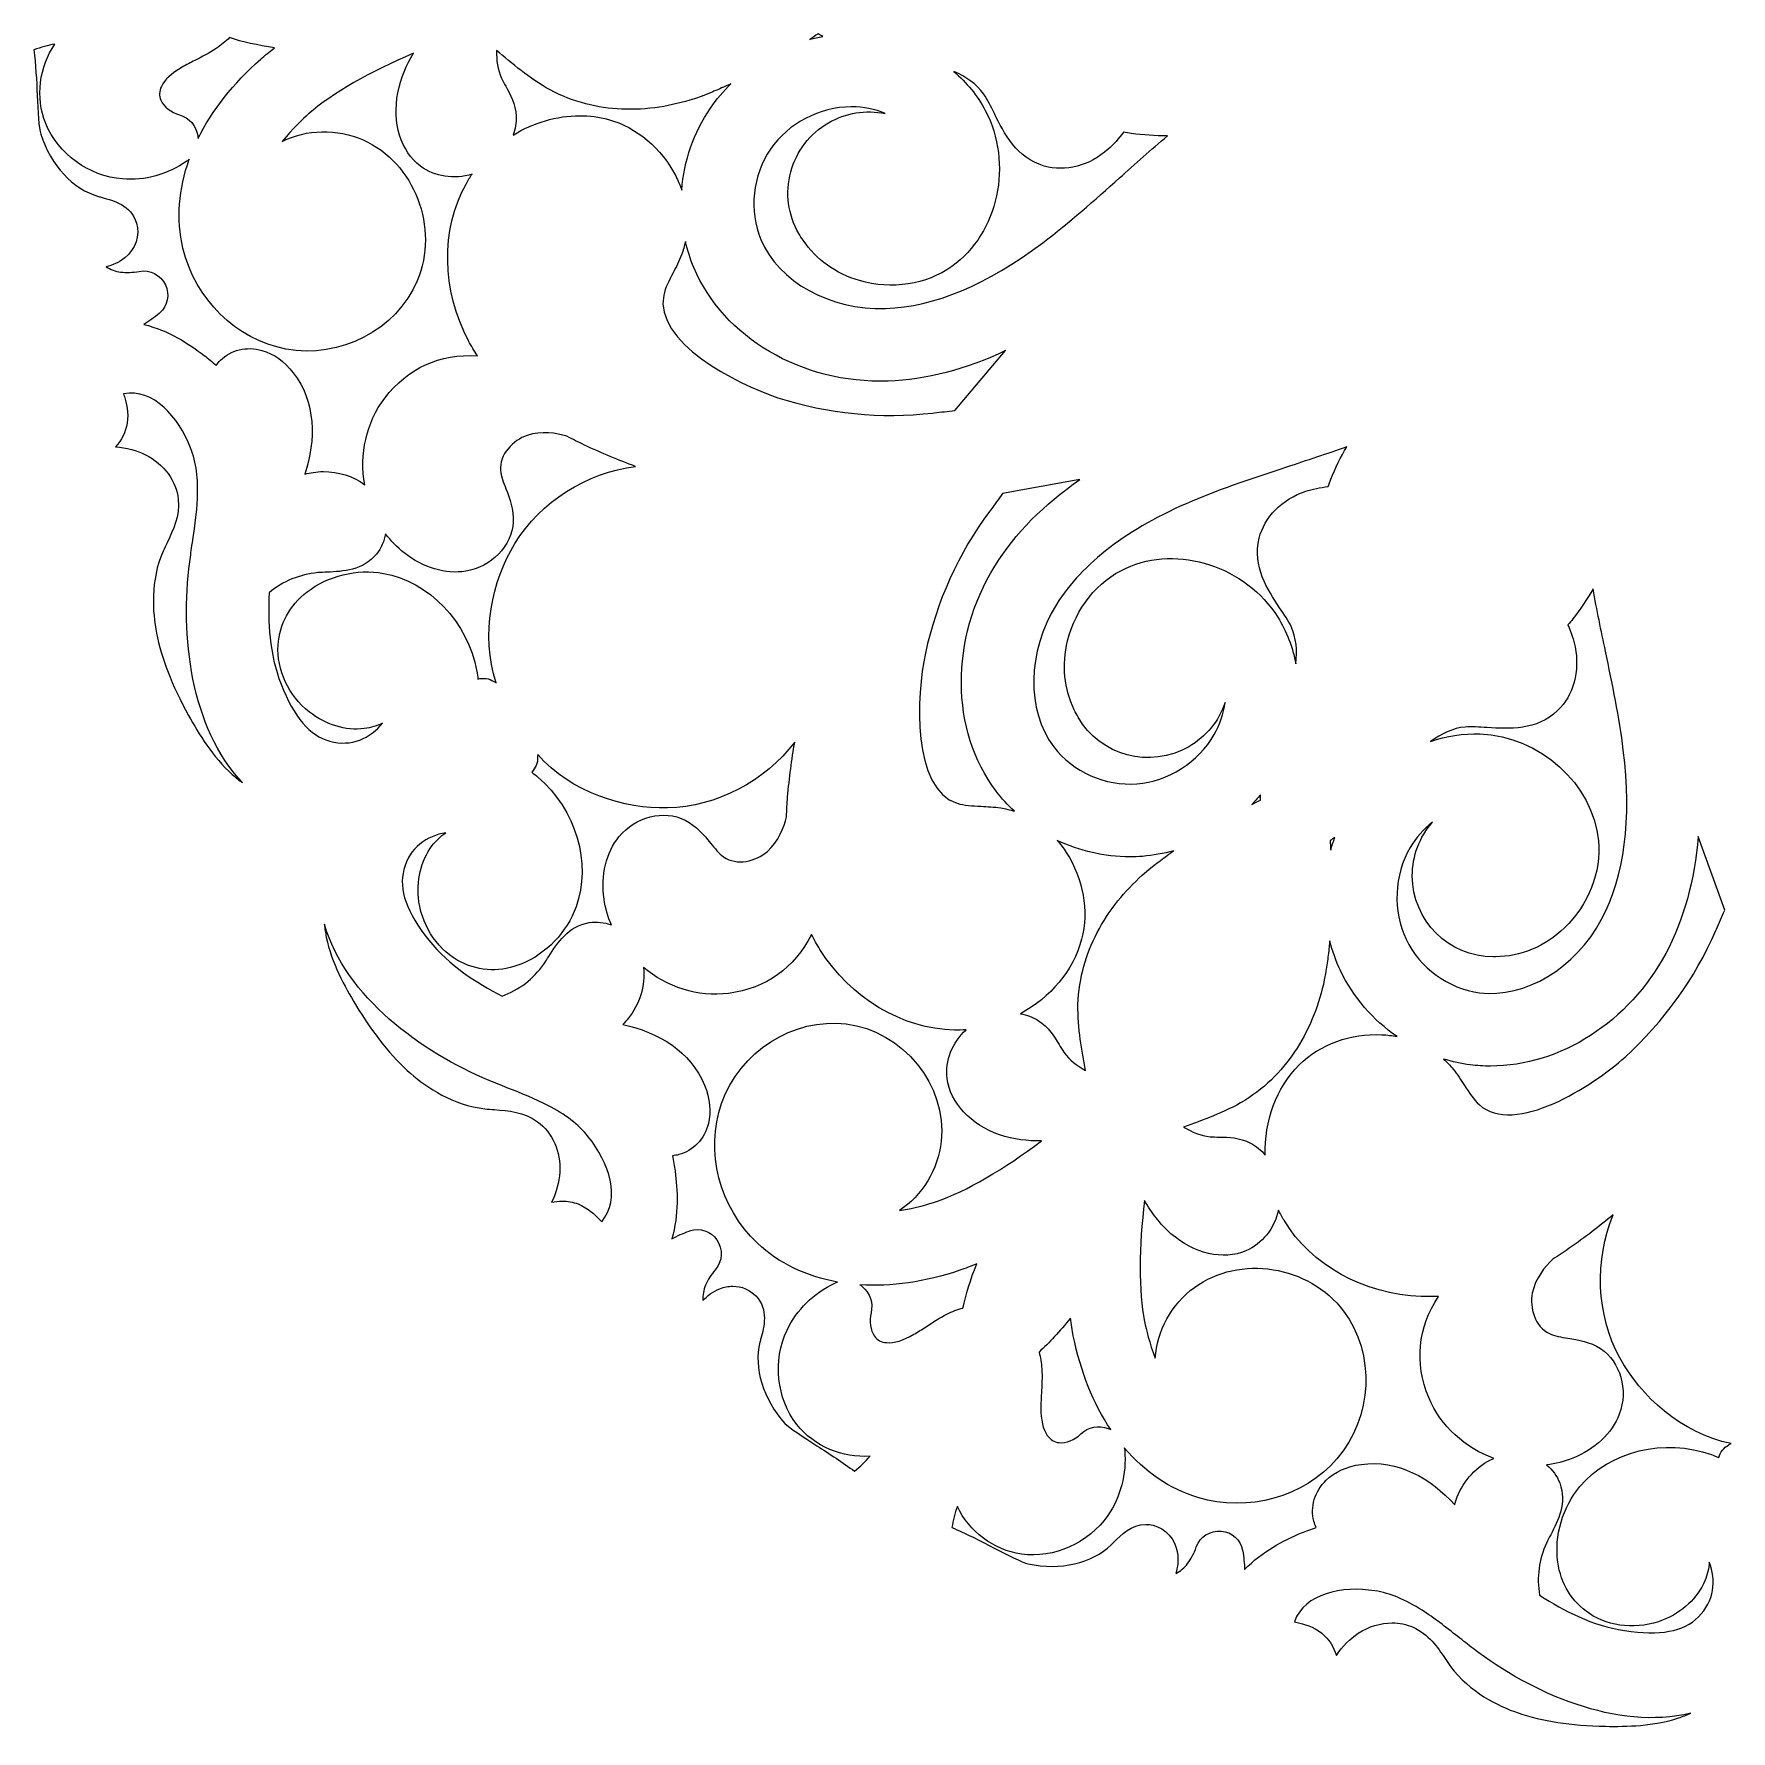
# Model space of a CAD drawing. Header units: inches. Extents: x -4 to 3121, y -2839 to 0.
# Drawn here: x 131.9 to 470.7, y -1914.1 to -1575.3 of the extents above; entities that cross this region are included whole.
import ezdxf

# ---------------------------------------------------------------- set-up
doc = ezdxf.new("R2010")
doc.units = ezdxf.units.IN
doc.header["$MEASUREMENT"] = 0
doc.layers.add('2', color=7, linetype='Continuous')

msp = doc.modelspace()

# ---------------------------------------------------------------- linework, layer by layer
at = {"layer": '2', "lineweight": 0}
for points, knots in [([(288.47, -1575.3), (288.79, -1575.49), (289.11, -1575.66), (289.43, -1575.83), (288.55, -1575.99), (287.67, -1576.17), (286.81, -1576.39), (287.36, -1576.03), (287.92, -1575.67), (288.47, -1575.3)], [0, 0, 0, 0, 1, 1, 1, 2, 2, 2, 3, 3, 3, 3]), ([(156.94, -1631.08), (156.96, -1631.07), (157.01, -1631.02), (157.02, -1631.01), (158.65, -1629.6), (159.11, -1627.34), (158.18, -1625.39), (157.23, -1623.4), (155.14, -1622.32), (152.97, -1622.69), (151.58, -1622.93), (150.36, -1622.98), (149.24, -1622.84), (148.24, -1622.71), (147.2, -1622.33), (146.33, -1621.77), (147.59, -1621.49), (148.87, -1620.96), (150.05, -1620.02), (152.23, -1618.28), (153.15, -1615.55), (152.4, -1613.05), (151.33, -1609.47), (147.85, -1608.55), (145.54, -1607.94), (145.3, -1607.87), (145.06, -1607.81), (144.82, -1607.74), (139.73, -1606.31), (135.3, -1601.54), (133.28, -1595.31), (132.92, -1594.21), (132.75, -1590.68), (132.6, -1587.57), (132.45, -1584.6), (132.29, -1581.31), (131.94, -1578.49), (133.33, -1577.96), (134.73, -1577.57), (136.12, -1577.33), (133.01, -1581.81), (132.19, -1587.97), (134.28, -1593.17), (136.73, -1599.24), (142.89, -1603.69), (149.61, -1604.25), (154.06, -1604.63), (158.63, -1603.35), (162.49, -1600.69), (162.65, -1600.58), (162.8, -1600.46), (162.94, -1600.33), (160.81, -1606.28), (160.33, -1612.32), (161.67, -1618.04), (164.07, -1628.23), (172.33, -1636.33), (182.23, -1638.2), (193, -1640.24), (204.28, -1634.39), (208.44, -1624.6), (212.91, -1614.09), (207.88, -1600.95), (197.67, -1596.47), (192.43, -1594.16), (186.33, -1594.3), (181.49, -1596.77), (183.55, -1594.21), (185.61, -1592.27), (186.77, -1591.26), (191.36, -1587.22), (199.24, -1582.71), (207.71, -1579.17), (206.34, -1581.46), (205.17, -1584.11), (204.59, -1587.04), (203.42, -1593), (205.19, -1598.76), (209.11, -1601.71), (211.94, -1603.83), (215.82, -1604.39), (219.41, -1603.28), (218.98, -1603.91), (218.57, -1604.58), (218.19, -1605.26), (213.14, -1614.4), (213.34, -1626.39), (218.71, -1636.57), (219.24, -1637.58), (219.83, -1638.57), (220.46, -1639.55), (212.91, -1639.12), (206.62, -1641.96), (201.98, -1647.98), (198.2, -1652.9), (196.93, -1659.29), (197.96, -1665.28), (195.61, -1663.51), (192.62, -1662.66), (189.76, -1662.66), (189.05, -1662.66), (188.35, -1662.71), (187.66, -1662.82), (187.12, -1662.9), (186.58, -1663.01), (186.04, -1663.15), (188.26, -1656.36), (188.21, -1648.73), (183.71, -1642.94), (181.95, -1640.68), (179.79, -1639.13), (177.45, -1638.47), (174.43, -1637.61), (171.17, -1638.39), (169.16, -1640.45), (168.84, -1640.78), (168.56, -1641.12), (168.31, -1641.48), (167.54, -1640.77), (166.74, -1640.1), (165.91, -1639.47), (162.92, -1637.2), (158.8, -1634.46), (153.87, -1633.3), (154.96, -1632.63), (155.98, -1631.89), (156.94, -1631.08)], [0, 0, 0, 0, 1, 1, 1, 2, 2, 2, 3, 3, 3, 4, 4, 4, 5, 5, 5, 6, 6, 6, 7, 7, 7, 8, 8, 8, 9, 9, 9, 10, 10, 10, 11, 11, 11, 12, 12, 12, 13, 13, 13, 14, 14, 14, 15, 15, 15, 16, 16, 16, 17, 17, 17, 18, 18, 18, 19, 19, 19, 20, 20, 20, 21, 21, 21, 22, 22, 22, 23, 23, 23, 24, 24, 24, 25, 25, 25, 26, 26, 26, 27, 27, 27, 28, 28, 28, 29, 29, 29, 30, 30, 30, 31, 31, 31, 32, 32, 32, 33, 33, 33, 34, 34, 34, 35, 35, 35, 36, 36, 36, 37, 37, 37, 38, 38, 38, 39, 39, 39, 40, 40, 40, 41, 41, 41, 42, 42, 42, 42]), ([(160.99, -1591.47), (159.33, -1590.99), (157.88, -1589.84), (157.3, -1588.55), (156.89, -1587.64), (156.92, -1586.74), (157.38, -1585.78), (158.04, -1584.41), (159.4, -1583.14), (161.54, -1581.91), (162.35, -1581.45), (163.19, -1581.02), (164.07, -1580.58), (165.48, -1579.87), (166.92, -1579.14), (168.32, -1578.21), (169.32, -1577.54), (170.21, -1576.82), (170.97, -1576.04), (173.57, -1576.89), (176.62, -1577.58), (179.98, -1578.08), (178.98, -1578.84), (178.05, -1579.6), (177.2, -1580.35), (171.68, -1585.19), (167.47, -1590.59), (164.71, -1596.18), (164.7, -1595.99), (164.68, -1595.8), (164.65, -1595.6), (164.33, -1593.62), (162.92, -1592.03), (160.99, -1591.47)], [0, 0, 0, 0, 1, 1, 1, 2, 2, 2, 3, 3, 3, 4, 4, 4, 5, 5, 5, 6, 6, 6, 7, 7, 7, 8, 8, 8, 9, 9, 9, 10, 10, 10, 11, 11, 11, 11]), ([(226.11, -1585.73), (225.8, -1585.17), (225.5, -1584.63), (225.27, -1584.11), (224.49, -1582.41), (224.23, -1580.6), (224.3, -1578.59), (225.85, -1579.91), (227.46, -1581.26), (229.2, -1582.62), (230.99, -1583.96), (232.77, -1585.27), (234.98, -1586.49), (237.34, -1587.72), (239.75, -1588.66), (242.14, -1589.26), (246.73, -1590.45), (251.67, -1590.67), (256.83, -1589.89), (259.11, -1589.55), (261.43, -1588.99), (263.77, -1588.23), (263.77, -1588.23), (265.31, -1587.69), (265.31, -1587.69), (265.35, -1587.68), (265.4, -1587.66), (265.44, -1587.65), (265.44, -1587.65), (266.97, -1587.04), (266.97, -1587.04), (267.9, -1586.66), (268.98, -1586.21), (269.99, -1585.75), (270.35, -1585.58), (270.7, -1585.42), (271.06, -1585.25), (269.56, -1586.73), (268.19, -1588.35), (266.99, -1590.1), (263.64, -1594.98), (261.7, -1600.67), (261.24, -1606.46), (260.92, -1605.51), (260.52, -1604.57), (260.05, -1603.65), (257.24, -1598.11), (252.21, -1593.9), (246.61, -1592.37), (244.73, -1591.86), (242.81, -1591.62), (240.88, -1591.62), (236.28, -1591.62), (231.65, -1593), (227.61, -1595.48), (228.03, -1594.29), (228.25, -1593.03), (228.19, -1591.74), (228.08, -1589.27), (227.04, -1587.39), (226.11, -1585.73)], [0, 0, 0, 0, 1, 1, 1, 2, 2, 2, 3, 3, 3, 4, 4, 4, 5, 5, 5, 6, 6, 6, 7, 7, 7, 8, 8, 8, 9, 9, 9, 10, 10, 10, 11, 11, 11, 12, 12, 12, 13, 13, 13, 14, 14, 14, 15, 15, 15, 16, 16, 16, 17, 17, 17, 18, 18, 18, 19, 19, 19, 20, 20, 20, 20]), ([(301.96, -1630.1), (290.84, -1630.46), (280.59, -1624.79), (277.05, -1616.34), (274.65, -1610.58), (275.39, -1603.5), (278.96, -1598.3), (282.48, -1593.16), (288.81, -1589.85), (295.1, -1589.85), (295.14, -1589.85), (295.17, -1589.85), (295.21, -1589.85), (297.53, -1589.86), (299.8, -1590.33), (301.84, -1591.18), (297.97, -1590.4), (294, -1591.04), (290.56, -1593.03), (286.81, -1595.2), (284.13, -1598.69), (283.01, -1602.86), (281.89, -1607.04), (282.47, -1611.4), (284.63, -1615.15), (284.9, -1615.61), (285.19, -1616.07), (285.5, -1616.5), (288.06, -1620.32), (292.05, -1623.18), (296.74, -1624.55), (303.16, -1626.42), (310.05, -1625.36), (315.18, -1621.71), (324.46, -1615.12), (327.45, -1601.15), (321.84, -1590.57), (320.27, -1587.61), (318.13, -1584.99), (315.57, -1582.79), (318.02, -1583.87), (320.14, -1585.31), (321.55, -1587.34), (322.29, -1588.4), (322.96, -1589.76), (323.67, -1591.21), (325.62, -1595.14), (328.03, -1600.03), (333.63, -1601.67), (337.79, -1602.89), (342.68, -1601.61), (346.39, -1598.32), (347.47, -1597.36), (348.47, -1596.25), (349.46, -1594.89), (349.96, -1595), (350.48, -1595.1), (350.99, -1595.17), (353.38, -1595.5), (355.78, -1595.66), (358.21, -1595.66), (354.92, -1598.42), (351.75, -1601.26), (348.63, -1604.05), (343.7, -1608.46), (338.6, -1613.02), (333.35, -1616.97), (322.23, -1625.36), (311.66, -1629.78), (301.96, -1630.1)], [0, 0, 0, 0, 1, 1, 1, 2, 2, 2, 3, 3, 3, 4, 4, 4, 5, 5, 5, 6, 6, 6, 7, 7, 7, 8, 8, 8, 9, 9, 9, 10, 10, 10, 11, 11, 11, 12, 12, 12, 13, 13, 13, 14, 14, 14, 15, 15, 15, 16, 16, 16, 17, 17, 17, 18, 18, 18, 19, 19, 19, 20, 20, 20, 21, 21, 21, 22, 22, 22, 23, 23, 23, 23]), ([(302.44, -1644.6), (310.07, -1644.35), (317.92, -1642.31), (325.9, -1638.52), (325.9, -1638.52), (315.78, -1650.5), (315.78, -1650.5), (314.37, -1650.62), (313, -1650.78), (311.66, -1650.94), (311.66, -1650.94), (311.37, -1650.97), (311.37, -1650.97), (301.04, -1652.17), (290.36, -1651.11), (280.46, -1647.91), (272.17, -1645.23), (255.68, -1636.69), (257.67, -1627.43), (257.97, -1625.99), (258.72, -1624.54), (259.52, -1623.01), (260.11, -1621.87), (260.72, -1620.69), (261.21, -1619.41), (261.54, -1618.54), (261.8, -1617.64), (261.99, -1616.72), (262.4, -1618.5), (262.96, -1620.24), (263.67, -1621.93), (269.51, -1635.91), (285.21, -1645.17), (302.44, -1644.6)], [0, 0, 0, 0, 1, 1, 1, 2, 2, 2, 3, 3, 3, 4, 4, 4, 5, 5, 5, 6, 6, 6, 7, 7, 7, 8, 8, 8, 9, 9, 9, 10, 10, 10, 11, 11, 11, 11]), ([(157.71, -1678.57), (157.96, -1678), (158.24, -1677.43), (158.51, -1676.86), (159.72, -1674.36), (161.08, -1671.53), (160.74, -1668.2), (160.36, -1664.54), (157.86, -1661.14), (154.21, -1659.31), (152.46, -1658.42), (150.45, -1657.89), (148.21, -1657.72), (149.44, -1656.41), (150.28, -1654.76), (150.55, -1652.99), (150.89, -1650.85), (150.37, -1649), (149.99, -1647.65), (149.94, -1647.48), (149.89, -1647.29), (149.84, -1647.11), (155.76, -1646.05), (160.81, -1651.73), (163.21, -1657.94), (164.32, -1660.81), (164.77, -1664.11), (164.57, -1668.06), (164.44, -1670.87), (164.02, -1673.79), (163.57, -1676.88), (163.57, -1676.88), (163.55, -1677.03), (163.55, -1677.03), (163.37, -1678.24), (163.2, -1679.45), (163.04, -1680.68), (161.14, -1695.24), (163.15, -1713.82), (173.58, -1724.75), (172.88, -1724.25), (172.2, -1723.71), (171.54, -1723.13), (167.64, -1719.65), (164.83, -1715), (162.82, -1711.34), (159.42, -1705.16), (157.39, -1699.94), (156.41, -1694.92), (155.59, -1690.71), (155.15, -1684.45), (157.71, -1678.57)], [0, 0, 0, 0, 1, 1, 1, 2, 2, 2, 3, 3, 3, 4, 4, 4, 5, 5, 5, 6, 6, 6, 7, 7, 7, 8, 8, 8, 9, 9, 9, 10, 10, 10, 11, 11, 11, 12, 12, 12, 13, 13, 13, 14, 14, 14, 15, 15, 15, 16, 16, 16, 17, 17, 17, 17]), ([(202.12, -1675.06), (203.19, -1676.49), (204.44, -1677.78), (205.86, -1678.9), (209.65, -1681.87), (214.12, -1683.2), (218.14, -1682.56), (223.25, -1681.73), (227.32, -1677.52), (227.6, -1672.76), (227.74, -1670.25), (226.9, -1668.05), (226.16, -1666.11), (225.66, -1664.81), (225.19, -1663.58), (225.09, -1662.45), (224.8, -1659.27), (227.57, -1656.39), (230.4, -1655.43), (233.25, -1654.48), (236.23, -1654.97), (238.31, -1655.59), (239.48, -1656.23), (240.66, -1656.82), (241.82, -1657.36), (245.32, -1658.99), (248.72, -1660.4), (252.02, -1661.62), (242.27, -1662.89), (233.1, -1668.62), (227.95, -1677.03), (223.43, -1684.4), (220.99, -1695.2), (224.24, -1704.83), (224.06, -1704.74), (223.89, -1704.64), (223.73, -1704.54), (222.79, -1703.95), (221.65, -1703.82), (220.58, -1704.08), (220.52, -1703.56), (220.44, -1703.05), (220.35, -1702.54), (218.52, -1692.68), (210.86, -1684.64), (201.71, -1682.98), (196.44, -1682.03), (190.59, -1683.45), (186.45, -1686.69), (182.96, -1689.41), (180.96, -1693.08), (180.68, -1697.29), (180.36, -1702.23), (182.75, -1707.35), (186.93, -1710.66), (190.13, -1713.2), (194.21, -1714.44), (197.88, -1713.98), (199.18, -1713.81), (200.41, -1713.45), (201.53, -1712.9), (199.09, -1715.87), (195.34, -1717.68), (190.98, -1716.48), (186.95, -1715.36), (183.86, -1711.74), (181.26, -1705.09), (178.86, -1698.96), (178.66, -1692.73), (178.9, -1686.85), (181.64, -1684.56), (185.04, -1683.15), (188.6, -1682.84), (189.21, -1682.79), (189.83, -1682.76), (190.45, -1682.74), (193.63, -1682.6), (197.59, -1682.42), (200.3, -1679.12), (201.26, -1677.96), (201.87, -1676.55), (202.12, -1675.06)], [0, 0, 0, 0, 1, 1, 1, 2, 2, 2, 3, 3, 3, 4, 4, 4, 5, 5, 5, 6, 6, 6, 7, 7, 7, 8, 8, 8, 9, 9, 9, 10, 10, 10, 11, 11, 11, 12, 12, 12, 13, 13, 13, 14, 14, 14, 15, 15, 15, 16, 16, 16, 17, 17, 17, 18, 18, 18, 19, 19, 19, 20, 20, 20, 21, 21, 21, 22, 22, 22, 23, 23, 23, 24, 24, 24, 25, 25, 25, 26, 26, 26, 27, 27, 27, 27]), ([(376.53, -1675.97), (375.15, -1681.64), (378.18, -1686.18), (380.61, -1689.83), (381.5, -1691.16), (382.35, -1692.42), (382.9, -1693.6), (383.95, -1695.83), (384.14, -1698.39), (383.85, -1701.05), (383.22, -1697.73), (382.02, -1694.57), (380.24, -1691.73), (373.89, -1681.59), (360.3, -1677.19), (349.95, -1681.93), (344.23, -1684.54), (339.86, -1689.98), (338.27, -1696.48), (337.11, -1701.23), (337.59, -1706.11), (339.62, -1710.24), (339.84, -1710.72), (340.09, -1711.2), (340.36, -1711.67), (344.82, -1719.4), (354.74, -1722.05), (362.47, -1717.59), (365.92, -1715.6), (368.46, -1712.49), (369.72, -1708.75), (369.43, -1710.94), (368.71, -1713.14), (367.56, -1715.15), (364.42, -1720.65), (358.35, -1724.52), (352.1, -1725), (345.83, -1725.49), (339.33, -1722.61), (335.54, -1717.64), (329.97, -1710.33), (330.19, -1698.63), (336.07, -1689.19), (341.2, -1680.94), (350.31, -1674), (363.13, -1668.56), (369.22, -1665.98), (375.72, -1663.85), (382.01, -1661.78), (385.95, -1660.48), (389.99, -1659.15), (394.02, -1657.69), (392.81, -1659.78), (391.75, -1661.95), (390.84, -1664.19), (390.64, -1664.66), (390.47, -1665.15), (390.31, -1665.65), (388.65, -1665.83), (387.18, -1666.14), (385.81, -1666.59), (381.11, -1668.16), (377.55, -1671.76), (376.53, -1675.97)], [0, 0, 0, 0, 1, 1, 1, 2, 2, 2, 3, 3, 3, 4, 4, 4, 5, 5, 5, 6, 6, 6, 7, 7, 7, 8, 8, 8, 9, 9, 9, 10, 10, 10, 11, 11, 11, 12, 12, 12, 13, 13, 13, 14, 14, 14, 15, 15, 15, 16, 16, 16, 17, 17, 17, 18, 18, 18, 19, 19, 19, 20, 20, 20, 21, 21, 21, 21]), ([(324.96, -1729.82), (323.59, -1729.6), (322.27, -1729.54), (320.99, -1729.48), (319.27, -1729.41), (317.64, -1729.33), (316.24, -1728.88), (307.22, -1725.97), (308.07, -1707.42), (309.9, -1698.9), (312.08, -1688.73), (316.5, -1678.95), (322.7, -1670.6), (322.7, -1670.6), (322.89, -1670.35), (322.89, -1670.35), (323.69, -1669.27), (324.51, -1668.17), (325.31, -1667.02), (325.31, -1667.02), (340.75, -1664.24), (340.75, -1664.24), (333.48, -1669.26), (327.79, -1675.03), (323.75, -1681.52), (314.76, -1695.96), (314.86, -1714.43), (324, -1726.43), (325.11, -1727.89), (326.34, -1729.24), (327.67, -1730.48), (326.78, -1730.19), (325.87, -1729.97), (324.96, -1729.82)], [0, 0, 0, 0, 1, 1, 1, 2, 2, 2, 3, 3, 3, 4, 4, 4, 5, 5, 5, 6, 6, 6, 7, 7, 7, 8, 8, 8, 9, 9, 9, 10, 10, 10, 11, 11, 11, 11]), ([(406.66, -1737.73), (407.82, -1735.73), (409.37, -1734), (411.12, -1732.66), (408.51, -1735.62), (407.09, -1739.37), (407.09, -1743.35), (407.09, -1752.28), (414.35, -1759.54), (423.28, -1759.54), (423.42, -1759.54), (423.56, -1759.53), (423.66, -1759.52), (423.67, -1759.52), (423.68, -1759.52), (423.68, -1759.52), (428.69, -1759.52), (433.59, -1757.47), (437.47, -1753.75), (442.3, -1749.12), (444.83, -1742.63), (444.24, -1736.36), (443.16, -1725.03), (432.56, -1715.46), (420.6, -1715.03), (417.26, -1714.91), (413.92, -1715.44), (410.74, -1716.55), (412.89, -1714.98), (415.2, -1713.87), (417.66, -1713.66), (418.94, -1713.55), (420.45, -1713.65), (422.06, -1713.76), (426.44, -1714.04), (431.88, -1714.39), (436.1, -1710.37), (439.24, -1707.37), (440.58, -1702.49), (439.58, -1697.64), (439.29, -1696.22), (438.83, -1694.8), (438.14, -1693.27), (438.5, -1692.89), (438.84, -1692.49), (439.15, -1692.08), (440.63, -1690.18), (441.98, -1688.17), (443.18, -1686.07), (443.93, -1690.28), (444.8, -1694.45), (445.66, -1698.53), (447.01, -1705.02), (448.41, -1711.73), (449.22, -1718.26), (450.92, -1732.09), (449.46, -1743.44), (444.89, -1752.01), (439.65, -1761.82), (429.63, -1767.86), (420.52, -1766.7), (414.33, -1765.9), (408.57, -1761.72), (405.85, -1756.03), (403.15, -1750.38), (403.46, -1743.19), (406.66, -1737.73)], [0, 0, 0, 0, 1, 1, 1, 2, 2, 2, 3, 3, 3, 4, 4, 4, 5, 5, 5, 6, 6, 6, 7, 7, 7, 8, 8, 8, 9, 9, 9, 10, 10, 10, 11, 11, 11, 12, 12, 12, 13, 13, 13, 14, 14, 14, 15, 15, 15, 16, 16, 16, 17, 17, 17, 18, 18, 18, 19, 19, 19, 20, 20, 20, 21, 21, 21, 22, 22, 22, 22]), ([(245.76, -1748), (246.02, -1749.8), (246.51, -1751.53), (247.21, -1753.17), (245.8, -1752.64), (244.28, -1752.47), (242.79, -1752.71), (238.58, -1753.41), (236.45, -1756.75), (234.73, -1759.44), (234.4, -1759.96), (234.07, -1760.48), (233.72, -1760.98), (231.67, -1763.92), (228.75, -1766.16), (225.4, -1767.38), (220.18, -1764.65), (214.89, -1761.36), (210.78, -1756.22), (206.32, -1750.64), (204.73, -1746.15), (205.78, -1742.1), (206.91, -1737.73), (210.36, -1735.38), (214.16, -1734.76), (213.11, -1735.46), (212.18, -1736.34), (211.39, -1737.38), (209.16, -1740.31), (208.19, -1744.47), (208.79, -1748.52), (209.57, -1753.8), (212.81, -1758.43), (217.24, -1760.61), (221.03, -1762.48), (225.2, -1762.59), (229.31, -1760.93), (234.19, -1758.95), (238.34, -1754.6), (240.15, -1749.56), (243.29, -1740.81), (240.16, -1730.15), (232.53, -1723.64), (232.14, -1723.3), (231.73, -1722.98), (231.31, -1722.67), (232.07, -1721.88), (232.53, -1720.83), (232.49, -1719.72), (232.48, -1719.53), (232.49, -1719.33), (232.5, -1719.13), (239.21, -1726.76), (249.77, -1730.02), (258.43, -1729.82), (268.28, -1729.56), (277.83, -1724.48), (283.81, -1716.67), (283.21, -1720.14), (282.74, -1723.79), (282.39, -1727.63), (282.28, -1728.9), (282.2, -1730.22), (282.17, -1731.56), (281.67, -1733.68), (280.6, -1736.5), (278.35, -1738.49), (276.11, -1740.47), (272.23, -1741.42), (269.62, -1739.58), (268.7, -1738.93), (267.87, -1737.9), (266.99, -1736.82), (265.68, -1735.21), (264.19, -1733.38), (261.94, -1732.25), (257.68, -1730.11), (252, -1731.53), (248.73, -1735.55), (246.17, -1738.71), (245.08, -1743.24), (245.76, -1748)], [0, 0, 0, 0, 1, 1, 1, 2, 2, 2, 3, 3, 3, 4, 4, 4, 5, 5, 5, 6, 6, 6, 7, 7, 7, 8, 8, 8, 9, 9, 9, 10, 10, 10, 11, 11, 11, 12, 12, 12, 13, 13, 13, 14, 14, 14, 15, 15, 15, 16, 16, 16, 17, 17, 17, 18, 18, 18, 19, 19, 19, 20, 20, 20, 21, 21, 21, 22, 22, 22, 23, 23, 23, 24, 24, 24, 25, 25, 25, 26, 26, 26, 27, 27, 27, 27]), ([(376.8, -1727.17), (376.79, -1727.53), (376.78, -1727.89), (376.79, -1728.25), (376.2, -1728.54), (375.62, -1728.83), (375.03, -1729.13), (375.65, -1728.5), (376.24, -1727.85), (376.8, -1727.17)], [0, 0, 0, 0, 1, 1, 1, 2, 2, 2, 3, 3, 3, 3]), ([(341.07, -1755.99), (342.55, -1750.37), (341.41, -1743.9), (338.02, -1738.7), (337.46, -1737.84), (336.86, -1737.04), (336.2, -1736.29), (340.68, -1738.41), (345.63, -1739.56), (350.69, -1739.56), (351.54, -1739.56), (352.4, -1739.53), (353.23, -1739.47), (355.34, -1739.3), (357.43, -1738.93), (359.46, -1738.37), (359.14, -1738.59), (358.82, -1738.82), (358.5, -1739.04), (357.59, -1739.69), (356.66, -1740.4), (355.86, -1741.03), (355.86, -1741.03), (354.58, -1742.04), (354.58, -1742.04), (354.54, -1742.07), (354.51, -1742.09), (354.47, -1742.12), (354.47, -1742.12), (353.2, -1743.23), (353.2, -1743.23), (351.4, -1744.84), (349.77, -1746.57), (348.33, -1748.37), (345.08, -1752.45), (342.79, -1756.83), (341.53, -1761.39), (340.86, -1763.77), (340.46, -1766.33), (340.35, -1769.05), (340.3, -1771.52), (340.54, -1773.72), (340.82, -1775.98), (341.12, -1778.13), (341.49, -1780.19), (341.86, -1782.19), (340.08, -1781.25), (338.64, -1780.11), (337.55, -1778.59), (337.22, -1778.13), (336.91, -1777.61), (336.58, -1777.05), (335.6, -1775.42), (334.49, -1773.58), (332.41, -1772.25), (331.32, -1771.55), (330.12, -1771.11), (328.88, -1770.88), (334.81, -1767.67), (339.4, -1762.32), (341.07, -1755.99)], [0, 0, 0, 0, 1, 1, 1, 2, 2, 2, 3, 3, 3, 4, 4, 4, 5, 5, 5, 6, 6, 6, 7, 7, 7, 8, 8, 8, 9, 9, 9, 10, 10, 10, 11, 11, 11, 12, 12, 12, 13, 13, 13, 14, 14, 14, 15, 15, 15, 16, 16, 16, 17, 17, 17, 18, 18, 18, 19, 19, 19, 20, 20, 20, 20]), ([(391.63, -1735.72), (391.32, -1736.55), (391.05, -1737.39), (390.81, -1738.24), (390.78, -1737.59), (390.74, -1736.93), (390.7, -1736.28), (391.02, -1736.1), (391.32, -1735.92), (391.63, -1735.72)], [0, 0, 0, 0, 1, 1, 1, 2, 2, 2, 3, 3, 3, 3]), ([(457.69, -1758.85), (461.29, -1752.11), (463.44, -1744.29), (464.15, -1735.48), (464.15, -1735.48), (469.47, -1750.24), (469.47, -1750.24), (468.87, -1751.51), (468.33, -1752.77), (467.8, -1754), (467.8, -1754), (467.67, -1754.29), (467.67, -1754.29), (463.54, -1763.84), (457.28, -1772.56), (449.56, -1779.53), (443.09, -1785.37), (427.46, -1795.38), (420.43, -1789.03), (419.34, -1788.05), (418.46, -1786.67), (417.53, -1785.22), (416.84, -1784.14), (416.12, -1783.02), (415.25, -1781.95), (414.67, -1781.23), (414.02, -1780.55), (413.32, -1779.93), (415.06, -1780.46), (416.85, -1780.85), (418.67, -1781.09), (419.99, -1781.25), (421.34, -1781.34), (422.69, -1781.34), (436.66, -1781.34), (450.4, -1772.51), (457.69, -1758.85)], [0, 0, 0, 0, 1, 1, 1, 2, 2, 2, 3, 3, 3, 4, 4, 4, 5, 5, 5, 6, 6, 6, 7, 7, 7, 8, 8, 8, 9, 9, 9, 10, 10, 10, 11, 11, 11, 12, 12, 12, 12]), ([(232.47, -1792.44), (229.75, -1790.47), (226.62, -1790.24), (223.85, -1790.03), (223.22, -1789.99), (222.59, -1789.94), (221.97, -1789.87), (215.6, -1789.15), (210.4, -1785.64), (207.16, -1782.83), (203.31, -1779.47), (199.81, -1775.1), (196.14, -1769.06), (193.98, -1765.49), (191.36, -1760.73), (190.3, -1755.62), (190.12, -1754.75), (189.99, -1753.89), (189.92, -1753.04), (194.16, -1767.54), (209.24, -1778.57), (222.8, -1784.2), (223.99, -1784.7), (225.17, -1785.17), (226.37, -1785.65), (229.27, -1786.81), (232.01, -1787.9), (234.52, -1789.2), (238.02, -1790.99), (240.66, -1793.03), (242.59, -1795.43), (246.77, -1800.61), (249.16, -1807.82), (245.28, -1812.42), (245.15, -1812.28), (245.01, -1812.14), (244.89, -1812.02), (243.91, -1811.02), (242.57, -1809.64), (240.55, -1808.86), (239.54, -1808.47), (238.47, -1808.28), (237.39, -1808.28), (236.68, -1808.28), (235.97, -1808.36), (235.28, -1808.52), (236.25, -1806.5), (236.79, -1804.5), (236.91, -1802.53), (237.14, -1798.46), (235.44, -1794.59), (232.47, -1792.44)], [0, 0, 0, 0, 1, 1, 1, 2, 2, 2, 3, 3, 3, 4, 4, 4, 5, 5, 5, 6, 6, 6, 7, 7, 7, 8, 8, 8, 9, 9, 9, 10, 10, 10, 11, 11, 11, 12, 12, 12, 13, 13, 13, 14, 14, 14, 15, 15, 15, 16, 16, 16, 17, 17, 17, 17]), ([(295.74, -1862.22), (293.48, -1860.51), (290.72, -1858.73), (288.22, -1857.12), (285.61, -1855.43), (282.64, -1853.52), (281.86, -1852.66), (277.48, -1847.79), (275.56, -1841.58), (276.87, -1836.45), (276.93, -1836.21), (276.99, -1835.97), (277.06, -1835.72), (277.68, -1833.43), (278.62, -1829.95), (276.06, -1827.23), (274.86, -1825.96), (273.19, -1825.28), (271.44, -1825.28), (270.58, -1825.28), (269.7, -1825.45), (268.85, -1825.78), (267.44, -1826.33), (266.35, -1827.18), (265.47, -1828.13), (265.42, -1827.09), (265.62, -1826), (266, -1825.08), (266.44, -1824.03), (267.09, -1823), (268, -1821.92), (269.41, -1820.23), (269.52, -1817.87), (268.27, -1816.05), (267.04, -1814.27), (264.85, -1813.55), (262.82, -1814.25), (262.8, -1814.25), (262.74, -1814.27), (262.72, -1814.28), (261.54, -1814.71), (260.38, -1815.23), (259.26, -1815.83), (260.72, -1810.98), (260.41, -1806.04), (259.93, -1802.31), (259.8, -1801.28), (259.62, -1800.25), (259.39, -1799.23), (259.83, -1799.2), (260.27, -1799.13), (260.7, -1799.02), (263.5, -1798.31), (265.81, -1795.88), (266.57, -1792.82), (267.16, -1790.47), (266.91, -1787.83), (265.83, -1785.17), (263.07, -1778.38), (256.49, -1774.52), (249.49, -1773.05), (249.88, -1772.65), (250.25, -1772.24), (250.59, -1771.81), (252.75, -1769.11), (254.05, -1765.31), (253.6, -1761.65), (258.28, -1765.54), (264.44, -1767.65), (270.6, -1766.83), (278.13, -1765.82), (283.74, -1761.79), (287.14, -1755.04), (287.67, -1756.08), (288.24, -1757.08), (288.84, -1758.05), (294.97, -1767.79), (305.26, -1773.96), (315.7, -1774.15), (316.48, -1774.16), (317.26, -1774.14), (318.03, -1774.09), (315.27, -1776.63), (313.81, -1780.27), (314.24, -1783.79), (314.83, -1788.66), (318.93, -1793.07), (324.68, -1795.03), (327.5, -1796), (330.38, -1796.32), (333.05, -1796.27), (325.76, -1801.83), (317.91, -1806.4), (312.12, -1808.37), (310.66, -1808.86), (307.95, -1809.68), (304.7, -1810.18), (309.26, -1807.22), (312.43, -1802), (313.06, -1796.31), (314.28, -1785.24), (305.41, -1774.3), (294.08, -1772.92), (283.52, -1771.62), (272.81, -1778.47), (269.19, -1788.83), (265.86, -1798.33), (268.75, -1809.54), (276.38, -1816.71), (280.65, -1820.73), (286.13, -1823.33), (292.34, -1824.46), (292.16, -1824.52), (291.99, -1824.59), (291.81, -1824.68), (287.57, -1826.69), (284.18, -1830.01), (282.28, -1834.04), (279.4, -1840.14), (280.18, -1847.71), (284.22, -1852.86), (287.67, -1857.27), (293.41, -1859.65), (298.84, -1859.19), (297.94, -1860.27), (296.9, -1861.28), (295.74, -1862.22)], [0, 0, 0, 0, 1, 1, 1, 2, 2, 2, 3, 3, 3, 4, 4, 4, 5, 5, 5, 6, 6, 6, 7, 7, 7, 8, 8, 8, 9, 9, 9, 10, 10, 10, 11, 11, 11, 12, 12, 12, 13, 13, 13, 14, 14, 14, 15, 15, 15, 16, 16, 16, 17, 17, 17, 18, 18, 18, 19, 19, 19, 20, 20, 20, 21, 21, 21, 22, 22, 22, 23, 23, 23, 24, 24, 24, 25, 25, 25, 26, 26, 26, 27, 27, 27, 28, 28, 28, 29, 29, 29, 30, 30, 30, 31, 31, 31, 32, 32, 32, 33, 33, 33, 34, 34, 34, 35, 35, 35, 36, 36, 36, 37, 37, 37, 38, 38, 38, 39, 39, 39, 40, 40, 40, 41, 41, 41, 42, 42, 42, 42]), ([(377.73, -1799.09), (376.92, -1798.13), (375.94, -1797.31), (374.79, -1796.71), (372.59, -1795.57), (370.44, -1795.54), (368.54, -1795.51), (367.89, -1795.5), (367.28, -1795.49), (366.72, -1795.43), (364.86, -1795.25), (363.16, -1794.57), (361.45, -1793.5), (363.37, -1792.82), (365.34, -1792.11), (367.39, -1791.28), (369.45, -1790.4), (371.47, -1789.51), (373.63, -1788.21), (375.88, -1786.78), (377.9, -1785.16), (379.61, -1783.4), (382.94, -1780.01), (385.6, -1775.84), (387.5, -1770.99), (388.35, -1768.84), (389.03, -1766.56), (389.53, -1764.15), (389.53, -1764.15), (389.84, -1762.54), (389.84, -1762.54), (389.85, -1762.5), (389.86, -1762.45), (389.86, -1762.41), (389.86, -1762.41), (390.1, -1760.78), (390.1, -1760.78), (390.23, -1759.79), (390.39, -1758.63), (390.49, -1757.52), (390.53, -1757.13), (390.57, -1756.74), (390.6, -1756.34), (391.13, -1758.38), (391.85, -1760.38), (392.76, -1762.29), (395.32, -1767.63), (399.27, -1772.15), (404.06, -1775.45), (403.07, -1775.26), (402.06, -1775.13), (401.03, -1775.08), (394.83, -1774.75), (388.66, -1776.99), (384.54, -1781.08), (379.89, -1785.7), (377.55, -1792.35), (377.73, -1799.09)], [0, 0, 0, 0, 1, 1, 1, 2, 2, 2, 3, 3, 3, 4, 4, 4, 5, 5, 5, 6, 6, 6, 7, 7, 7, 8, 8, 8, 9, 9, 9, 10, 10, 10, 11, 11, 11, 12, 12, 12, 13, 13, 13, 14, 14, 14, 15, 15, 15, 16, 16, 16, 17, 17, 17, 18, 18, 18, 19, 19, 19, 19]), ([(363.98, -1877.33), (363.49, -1878.66), (362.92, -1879.74), (362.24, -1880.64), (361.63, -1881.44), (360.78, -1882.15), (359.86, -1882.63), (360.25, -1881.39), (360.43, -1880.02), (360.2, -1878.53), (359.79, -1875.77), (357.88, -1873.61), (355.34, -1873.01), (354.84, -1872.89), (354.36, -1872.83), (353.9, -1872.83), (351.02, -1872.83), (348.94, -1874.93), (347.49, -1876.39), (347.31, -1876.56), (347.13, -1876.74), (346.96, -1876.91), (343.17, -1880.61), (336.83, -1882.06), (330.42, -1880.7), (329.29, -1880.46), (326.15, -1878.84), (323.38, -1877.42), (320.73, -1876.06), (317.82, -1874.56), (315.2, -1873.45), (315.43, -1871.98), (315.79, -1870.58), (316.27, -1869.25), (318.6, -1874.19), (323.53, -1877.97), (329.07, -1878.76), (335.55, -1879.67), (342.49, -1876.57), (346.33, -1871.02), (348.87, -1867.36), (350.06, -1862.77), (349.68, -1858.09), (349.67, -1857.89), (349.64, -1857.7), (349.6, -1857.52), (353.68, -1862.34), (358.68, -1865.78), (364.3, -1867.47), (374.33, -1870.48), (385.47, -1867.38), (392.04, -1859.75), (399.2, -1851.44), (399.77, -1838.75), (393.37, -1830.24), (386.5, -1821.13), (372.6, -1818.91), (363.62, -1825.51), (359, -1828.89), (356.07, -1834.24), (355.79, -1839.67), (354.6, -1836.61), (353.95, -1833.85), (353.65, -1832.35), (352.46, -1826.35), (352.49, -1817.27), (353.66, -1808.17), (354.96, -1810.5), (356.67, -1812.84), (358.92, -1814.8), (363.49, -1818.8), (369.36, -1820.14), (373.88, -1818.22), (377.13, -1816.83), (379.56, -1813.75), (380.38, -1810.09), (380.72, -1810.78), (381.09, -1811.46), (381.49, -1812.13), (386.88, -1821.08), (397.37, -1826.9), (408.87, -1827.34), (410.01, -1827.38), (411.16, -1827.37), (412.32, -1827.32), (408.17, -1833.63), (407.49, -1840.51), (410.39, -1847.53), (412.76, -1853.27), (417.66, -1857.56), (423.36, -1859.66), (419.97, -1861.1), (417.33, -1864.13), (416.08, -1867.35), (415.88, -1867.86), (415.7, -1868.39), (415.56, -1868.92), (410.78, -1863.6), (404.14, -1859.83), (396.89, -1860.84), (394.05, -1861.23), (391.63, -1862.33), (389.89, -1864.02), (387.62, -1866.21), (386.67, -1869.42), (387.46, -1872.19), (387.58, -1872.63), (387.73, -1873.04), (387.93, -1873.44), (386.92, -1873.76), (385.94, -1874.12), (384.98, -1874.52), (381.52, -1875.97), (377.09, -1878.17), (373.62, -1881.85), (373.58, -1880.59), (373.45, -1879.33), (373.23, -1878.11), (373.23, -1878.07), (373.22, -1878.03), (373.21, -1877.98), (372.8, -1875.87), (371.07, -1874.34), (368.92, -1874.17), (366.72, -1874), (364.74, -1875.26), (363.98, -1877.33)], [0, 0, 0, 0, 1, 1, 1, 2, 2, 2, 3, 3, 3, 4, 4, 4, 5, 5, 5, 6, 6, 6, 7, 7, 7, 8, 8, 8, 9, 9, 9, 10, 10, 10, 11, 11, 11, 12, 12, 12, 13, 13, 13, 14, 14, 14, 15, 15, 15, 16, 16, 16, 17, 17, 17, 18, 18, 18, 19, 19, 19, 20, 20, 20, 21, 21, 21, 22, 22, 22, 23, 23, 23, 24, 24, 24, 25, 25, 25, 26, 26, 26, 27, 27, 27, 28, 28, 28, 29, 29, 29, 30, 30, 30, 31, 31, 31, 32, 32, 32, 33, 33, 33, 34, 34, 34, 35, 35, 35, 36, 36, 36, 37, 37, 37, 38, 38, 38, 39, 39, 39, 40, 40, 40, 41, 41, 41, 42, 42, 42, 42]), ([(470.24, -1856.98), (469.26, -1857.5), (468.58, -1858.42), (468.27, -1859.48), (467.79, -1859.27), (467.31, -1859.08), (466.82, -1858.9), (457.37, -1855.56), (446.57, -1858.17), (440.56, -1865.27), (437.11, -1869.35), (435.41, -1875.12), (436.14, -1880.34), (436.75, -1884.72), (438.93, -1888.28), (442.44, -1890.63), (446.55, -1893.38), (452.19, -1893.87), (457.15, -1891.91), (460.95, -1890.4), (464.07, -1887.48), (465.49, -1884.09), (466, -1882.87), (466.29, -1881.63), (466.38, -1880.38), (467.74, -1883.98), (467.43, -1888.13), (464.21, -1891.31), (461.22, -1894.24), (456.54, -1895.11), (449.48, -1894.03), (442.98, -1893.05), (437.48, -1890.11), (432.51, -1886.96), (431.89, -1883.44), (432.37, -1879.79), (433.89, -1876.55), (434.15, -1876), (434.43, -1875.45), (434.72, -1874.9), (436.19, -1872.07), (438.01, -1868.55), (436.52, -1864.56), (435.99, -1863.15), (435.08, -1861.91), (433.91, -1860.95), (435.67, -1860.74), (437.42, -1860.31), (439.11, -1859.63), (443.57, -1857.84), (446.96, -1854.63), (448.41, -1850.83), (450.25, -1845.99), (448.64, -1840.36), (444.66, -1837.74), (442.56, -1836.36), (440.23, -1835.98), (438.17, -1835.66), (436.8, -1835.44), (435.5, -1835.23), (434.48, -1834.75), (431.58, -1833.41), (430.46, -1829.58), (431.05, -1826.65), (431.65, -1823.7), (433.56, -1821.37), (435.14, -1819.88), (436.28, -1819.18), (437.39, -1818.46), (438.43, -1817.72), (441.59, -1815.5), (444.51, -1813.27), (447.21, -1811.02), (443.45, -1820.09), (443.81, -1830.9), (448.52, -1839.57), (452.65, -1847.17), (460.77, -1854.68), (470.73, -1856.69), (470.56, -1856.8), (470.4, -1856.89), (470.24, -1856.98)], [0, 0, 0, 0, 1, 1, 1, 2, 2, 2, 3, 3, 3, 4, 4, 4, 5, 5, 5, 6, 6, 6, 7, 7, 7, 8, 8, 8, 9, 9, 9, 10, 10, 10, 11, 11, 11, 12, 12, 12, 13, 13, 13, 14, 14, 14, 15, 15, 15, 16, 16, 16, 17, 17, 17, 18, 18, 18, 19, 19, 19, 20, 20, 20, 21, 21, 21, 22, 22, 22, 23, 23, 23, 24, 24, 24, 25, 25, 25, 26, 26, 26, 27, 27, 27, 27]), ([(299.73, -1835.24), (298.9, -1834.09), (298.62, -1832.26), (299.04, -1830.58), (299.52, -1828.63), (298.85, -1826.62), (297.29, -1825.34), (297.14, -1825.22), (296.99, -1825.11), (296.83, -1825), (303.04, -1825.41), (309.83, -1824.46), (316.78, -1822.1), (317.85, -1821.74), (318.97, -1821.31), (320.13, -1820.83), (318.89, -1823.99), (317.96, -1826.98), (317.39, -1829.65), (316.34, -1829.93), (315.27, -1830.33), (314.2, -1830.86), (312.69, -1831.61), (311.33, -1832.5), (310.02, -1833.36), (309.19, -1833.9), (308.4, -1834.42), (307.6, -1834.88), (305.46, -1836.12), (303.68, -1836.67), (302.16, -1836.55), (301.1, -1836.47), (300.31, -1836.04), (299.73, -1835.24)], [0, 0, 0, 0, 1, 1, 1, 2, 2, 2, 3, 3, 3, 4, 4, 4, 5, 5, 5, 6, 6, 6, 7, 7, 7, 8, 8, 8, 9, 9, 9, 10, 10, 10, 11, 11, 11, 11]), ([(346.36, -1853.67), (344.48, -1852.96), (342.4, -1853.38), (340.95, -1854.78), (339.71, -1855.98), (337.99, -1856.66), (336.57, -1856.51), (335.59, -1856.41), (334.82, -1855.94), (334.22, -1855.06), (333.36, -1853.8), (332.94, -1851.99), (332.95, -1849.52), (332.95, -1848.59), (333, -1847.65), (333.06, -1846.66), (333.15, -1845.09), (333.24, -1843.47), (333.13, -1841.79), (333.05, -1840.6), (332.87, -1839.47), (332.58, -1838.42), (334.61, -1836.59), (336.74, -1834.29), (338.85, -1831.64), (339.01, -1832.88), (339.2, -1834.06), (339.42, -1835.18), (340.86, -1842.37), (343.43, -1848.72), (346.89, -1853.91), (346.72, -1853.82), (346.54, -1853.74), (346.36, -1853.67)], [0, 0, 0, 0, 1, 1, 1, 2, 2, 2, 3, 3, 3, 4, 4, 4, 5, 5, 5, 6, 6, 6, 7, 7, 7, 8, 8, 8, 9, 9, 9, 10, 10, 10, 11, 11, 11, 11]), ([(389.01, -1894.57), (387.32, -1893.21), (385.46, -1892.74), (384.09, -1892.39), (383.92, -1892.35), (383.74, -1892.3), (383.56, -1892.25), (385.61, -1886.59), (393.04, -1885.06), (399.62, -1886.09), (402.66, -1886.56), (405.75, -1887.83), (409.07, -1889.98), (411.42, -1891.48), (413.72, -1893.29), (416.2, -1895.24), (417.2, -1896.03), (418.21, -1896.82), (419.24, -1897.61), (430.9, -1906.54), (447.99, -1914.08), (462.67, -1910.51), (461.89, -1910.87), (461.08, -1911.19), (460.24, -1911.47), (455.29, -1913.11), (449.86, -1913.21), (445.68, -1913.13), (438.62, -1912.98), (433.08, -1912.13), (428.25, -1910.47), (424.19, -1909.08), (418.55, -1906.33), (414.74, -1901.17), (414.38, -1900.67), (414.02, -1900.14), (413.66, -1899.62), (412.1, -1897.33), (410.33, -1894.73), (407.27, -1893.36), (405.97, -1892.78), (404.53, -1892.49), (403.07, -1892.49), (400.77, -1892.49), (398.39, -1893.19), (396.31, -1894.56), (394.67, -1895.65), (393.2, -1897.12), (391.94, -1898.97), (391.41, -1897.25), (390.41, -1895.7), (389.01, -1894.57)], [0, 0, 0, 0, 1, 1, 1, 2, 2, 2, 3, 3, 3, 4, 4, 4, 5, 5, 5, 6, 6, 6, 7, 7, 7, 8, 8, 8, 9, 9, 9, 10, 10, 10, 11, 11, 11, 12, 12, 12, 13, 13, 13, 14, 14, 14, 15, 15, 15, 16, 16, 16, 17, 17, 17, 17])]:
    msp.add_open_spline(points, degree=3, knots=knots, dxfattribs=at)

doc.saveas('drawing.dxf')
